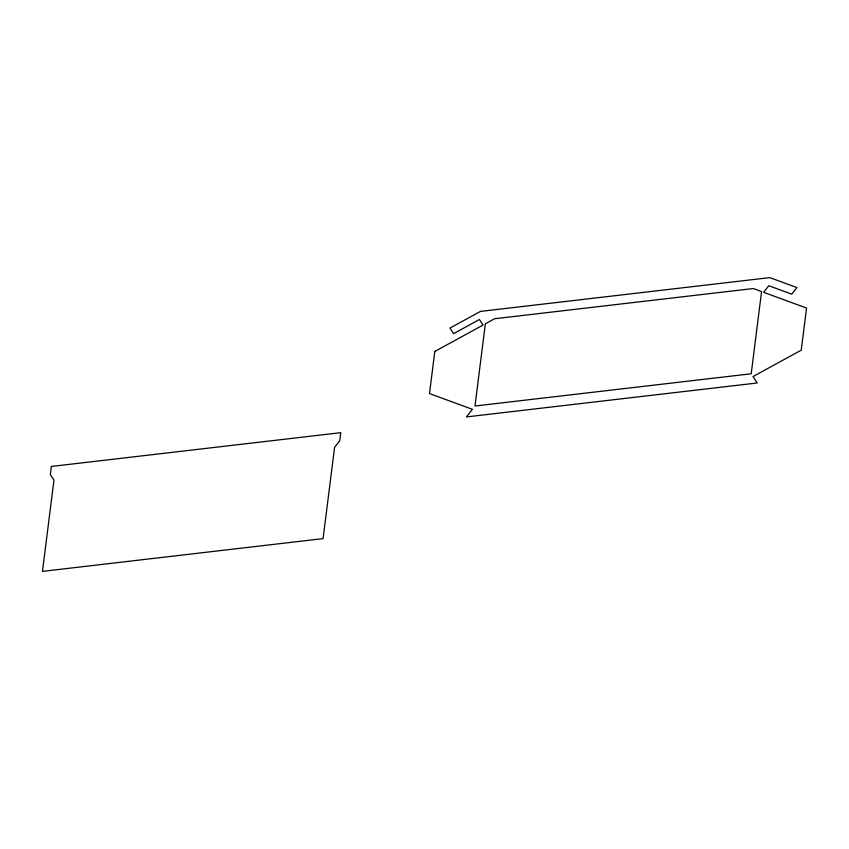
<?xml version="1.0" encoding="UTF-8"?>
<svg xmlns="http://www.w3.org/2000/svg" width="849" height="849" viewBox="0 0 849 849"><rect width="100%" height="100%" fill="white"/><g stroke="black" fill="none" stroke-linecap="round" stroke-linejoin="round"><path stroke-width="1.27" d="M51.375 466.451L50.346 474.559L53.965 480.12L42.45 571.377L323.066 538.616L334.58 447.359L339.727 440.769L340.757 432.672L51.375 466.451M434.805 351.465L429.488 393.575L472.394 409.314L466.451 416.923L757.191 382.984L753.01 376.553L801.233 350.17L806.55 308.06L763.644 292.321L768.791 285.731L791.756 294.157L796.914 287.567L769.82 277.623L480.438 311.413L449.991 328.064L453.599 333.636L479.409 319.521L483.028 325.082L434.805 351.465M485.352 323.819L474.973 406.013L751.206 373.772L761.574 291.568L753.318 288.533L494.627 318.736L485.352 323.819"/></g></svg>
